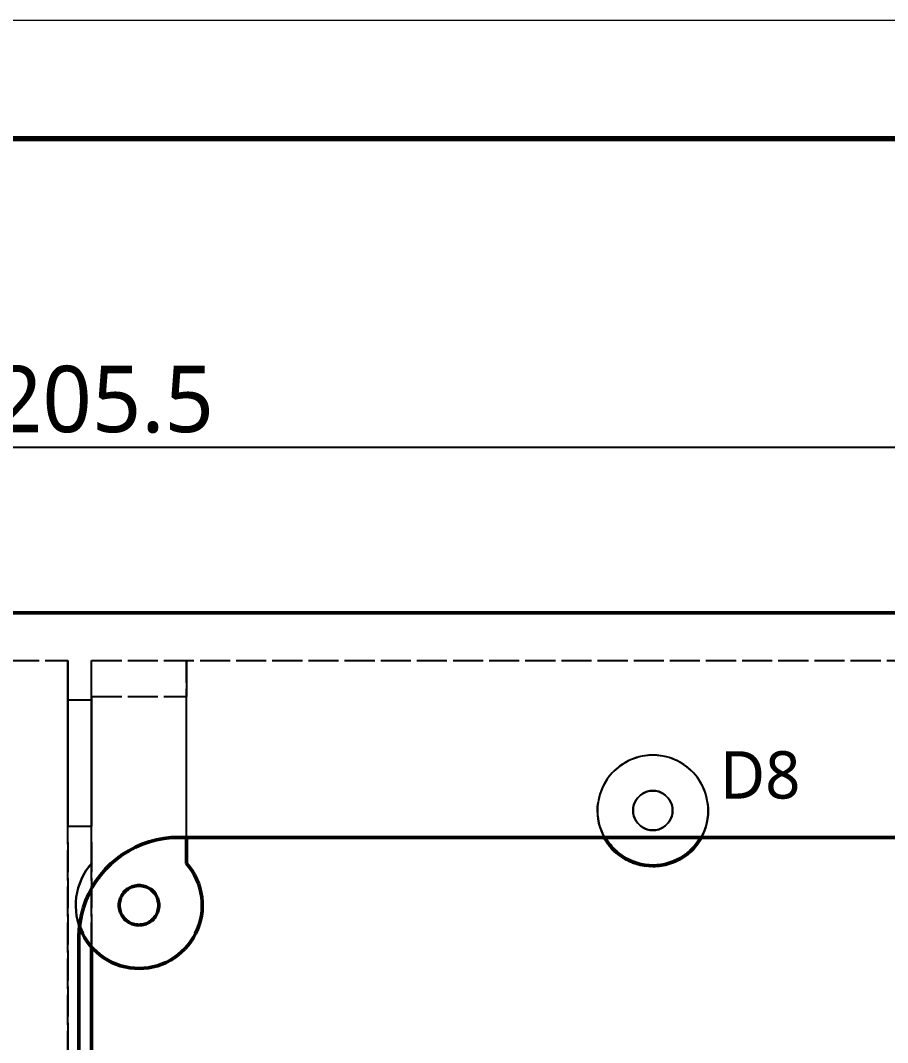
# Model space of a CAD drawing. Header units: millimetres. Extents: x 0 to 420, y 0 to 297.
# Drawn here: x 107 to 143.56, y 253.87 to 297 of the extents above; entities that cross this region are included whole.
import ezdxf

# ---------------------------------------------------------------- set-up
doc = ezdxf.new("R2010")
doc.units = ezdxf.units.MM
doc.linetypes.add('DASHED', pattern=[1.524, 1.27, -0.254])
for name, color, linetype, lineweight in [('DIM', 3, 'CONTINUOUS', 18), ('FRAME', 7, 'CONTINUOUS', 70), ('HIDDEN', 8, 'DASHED', 25), ('VISIBLE', 7, 'CONTINUOUS', 50)]:
    doc.layers.add(name, color=color, linetype=linetype, lineweight=lineweight)
doc.styles.add('CJK', font='NotoSansCJK-Regular.ttc')
doc.dimstyles.new('GB', dxfattribs={"dimtxt": 2.8, "dimasz": 2.2, "dimexe": 1.5, "dimexo": 1, "dimgap": 0.6, "dimtad": 1, "dimlfac": 100, "dimzin": 12, "dimdsep": 46, "dimtxsty": 'CJK', "dimcen": 2.5, "dimazin": 3, "dimtfac": 0.5, "dimtmove": 2, "dimatfit": 3})

msp = doc.modelspace()

# ---------------------------------------------------------------- linework, layer by layer
at = {"layer": 'FRAME', "lineweight": 18}
msp.add_lwpolyline([(0, 0), (420, 0), (420, 297), (0, 297)], close=True, dxfattribs=at)
at = {"layer": 'FRAME'}
msp.add_lwpolyline([(25, 5), (415, 5), (415, 292), (25, 292)], close=True, dxfattribs=at)
at = {"layer": 'HIDDEN'}
for points in [[(105, 270), (109, 270)], [(109, 270), (109, 269.98322)], [(109, 269.98322), (109, 270)], [(109, 269.98322), (109, 269.93298)], [(109, 269.93298), (109, 269.98322)], [(110, 268.24941), (110, 270)], [(110, 269.98322), (110, 270)], [(110, 270), (114, 270)], [(110, 270), (173.33333, 270)], [(110, 269.93298), (110, 269.98322)], [(114, 261.4305), (114, 270)], [(114, 270), (114, 269.98403)], [(114, 269.98403), (114, 269.93621)], [(109, 269.93298), (109, 269.84957)], [(109, 269.84957), (109, 269.93298)], [(109, 269.84957), (109, 269.73344)], [(109, 269.73344), (109, 269.84957)], [(109, 269.73344), (109, 269.58524)], [(109, 269.58524), (109, 269.73344)], [(109, 269.58524), (109, 269.40581)], [(109, 269.40581), (109, 269.58524)], [(110, 269.84957), (110, 269.93298)], [(110, 269.73344), (110, 269.84957)], [(110, 269.58524), (110, 269.73344)], [(110, 269.40581), (110, 269.58524)], [(114, 269.93621), (114, 269.8568)], [(114, 269.8568), (114, 269.74621)], [(114, 269.74621), (114, 269.60503)], [(114, 269.60503), (114, 269.43403)], [(109, 269.40581), (109, 269.19615)], [(109, 269.19615), (109, 269.40581)], [(109, 269.19615), (109, 268.95743)], [(109, 268.95743), (109, 269.19615)], [(110, 269.19615), (110, 269.40581)], [(110, 268.95743), (110, 269.19615)], [(114, 269.43403), (114, 269.23409)], [(114, 269.23409), (114, 269.0063)], [(109, 268.95743), (109, 268.69099)], [(109, 268.69099), (109, 268.95743)], [(109, 268.69099), (109, 268.39831)], [(109, 268.39831), (109, 268.69099)], [(110, 268.69099), (110, 268.95743)], [(110, 268.39831), (110, 268.69099)], [(114, 269.0063), (114, 268.75187)], [(114, 268.75187), (114, 268.47214)], [(109, 268.39831), (109, 268.08104)], [(109, 268.08104), (109, 268.39831)], [(109, 268.33333), (110, 268.33333)], [(109, 268.33333), (109, 268.31737)], [(109, 268.31656), (109, 268.33333)], [(109, 268.31737), (109, 268.26955)], [(109, 268.26632), (109, 268.31656)], [(109, 268.26955), (109, 268.19013)], [(109, 268.1829), (109, 268.26632)], [(110, 264.30536), (110, 268.47214)], [(110, 268.47214), (114, 268.47214)], [(110, 268.47214), (110, 268.18103)], [(110, 268.08104), (110, 268.39831)], [(110, 268.33333), (110, 268.32399)], [(110, 268.31656), (110, 268.33333)], [(110, 268.32399), (110, 268.29599)], [(110, 268.26632), (110, 268.31656)], [(110, 268.29599), (110, 268.24941)], [(110, 268.1829), (110, 268.26632)], [(110, 268.24941), (110, 268.16324)], [(110, 261.4305), (110, 268.24941)], [(114, 262.53333), (114, 268.47214)], [(109, 268.19013), (109, 268.07954)], [(109, 268.06677), (109, 268.1829)], [(109, 268.08104), (109, 267.74094)], [(109, 267.74094), (109, 268.08104)], [(109, 268.07954), (109, 267.93837)], [(109, 267.91858), (109, 268.06677)], [(109, 267.93837), (109, 267.76736)], [(109, 267.73915), (109, 267.91858)], [(110, 268.06677), (110, 268.1829)], [(110, 268.18103), (110, 267.86939)], [(110, 268.16324), (110, 268.0475)], [(110, 267.74094), (110, 268.08104)], [(110, 267.91858), (110, 268.06677)], [(110, 268.0475), (110, 267.90278)], [(110, 267.73915), (110, 267.91858)], [(110, 267.90278), (110, 267.72982)], [(110, 267.86939), (110, 267.53875)], [(109, 267.76736), (109, 267.56743)], [(109, 267.74094), (109, 267.37992)], [(109, 267.37992), (109, 267.74094)], [(109, 267.52949), (109, 267.73915)], [(109, 267.56743), (109, 267.33964)], [(109, 267.29077), (109, 267.52949)], [(109, 267.37992), (109, 267)], [(109, 267), (109, 267.37992)], [(110, 267.37992), (110, 267.74094)], [(110, 267.52949), (110, 267.73915)], [(110, 267.72982), (110, 267.52949)], [(110, 267.53875), (110, 267.19074)], [(110, 267.52949), (110, 267.3028)], [(110, 267.29077), (110, 267.52949)], [(110, 267), (110, 267.37992)], [(109, 267.33964), (109, 267.0852)], [(109, 267.02432), (109, 267.29077)], [(109, 267.0852), (109, 266.80547)], [(109, 266.73164), (109, 267.02432)], [(109, 267), (109, 266.6033)], [(109, 266.6033), (109, 267)], [(110, 267.3028), (110, 267.05091)], [(110, 267.02432), (110, 267.29077)], [(110, 267.19074), (110, 266.82706)], [(110, 267.05091), (110, 266.7751)], [(110, 266.73164), (110, 267.02432)], [(110, 266.6033), (110, 267)], [(109, 266.80547), (109, 266.50194)], [(109, 266.41437), (109, 266.73164)], [(109, 266.6033), (109, 266.19205)], [(109, 266.19205), (109, 266.6033)], [(110, 266.82706), (110, 266.44949)], [(110, 266.7751), (110, 266.47675)], [(110, 266.41437), (110, 266.73164)], [(110, 266.19205), (110, 266.6033)], [(109, 266.50194), (109, 266.17621)], [(109, 266.07427), (109, 266.41437)], [(109, 266.19205), (109, 265.76853)], [(109, 265.76853), (109, 266.19205)], [(109, 266.17621), (109, 265.83004)], [(110, 266.47675), (110, 266.1574)], [(110, 266.44949), (110, 266.0599)], [(110, 266.07427), (110, 266.41437)], [(110, 265.76853), (110, 266.19205)], [(110, 266.1574), (110, 265.81865)], [(109, 265.71325), (109, 266.07427)], [(109, 265.83004), (109, 265.46525)], [(109, 265.76853), (109, 265.33513)], [(109, 265.33513), (109, 265.76853)], [(109, 265.33333), (109, 265.71325)], [(110, 265.71325), (110, 266.07427)], [(110, 266.0599), (110, 265.66019)], [(110, 265.81865), (110, 265.46222)], [(110, 265.33513), (110, 265.76853)], [(110, 265.33333), (110, 265.71325)], [(110, 265.66019), (110, 265.25233)], [(132.5, 265.68739), (132.35225, 265.59456)], [(132.49312, 265.6834), (132.37887, 265.61244)], [(132.60985, 265.74695), (132.49312, 265.6834)], [(132.65427, 265.76893), (132.5, 265.68739)], [(132.72875, 265.8032), (132.60985, 265.74695)], [(132.8142, 265.83871), (132.65427, 265.76893)], [(132.84956, 265.85225), (132.72875, 265.8032)], [(132.9789, 265.89634), (132.8142, 265.83871)], [(132.97198, 265.89419), (132.84956, 265.85225)], [(133.09578, 265.92908), (132.97198, 265.89419)], [(133.14745, 265.9415), (132.9789, 265.89634)], [(133.22068, 265.95698), (133.09578, 265.92908)], [(133.3189, 265.97394), (133.14745, 265.9415)], [(133.34645, 265.97792), (133.22068, 265.95698)], [(133.4923, 265.99348), (133.3189, 265.97394)], [(133.47283, 265.99193), (133.34645, 265.97792)], [(133.59957, 265.99904), (133.47283, 265.99193)], [(133.66667, 266), (133.4923, 265.99348)], [(133.72646, 265.99923), (133.59957, 265.99904)], [(133.84104, 265.99348), (133.66667, 266)], [(133.85321, 265.99253), (133.72646, 265.99923)], [(134.01443, 265.97394), (133.84104, 265.99348)], [(133.97959, 265.97892), (133.85321, 265.99253)], [(134.10538, 265.95839), (133.97959, 265.97892)], [(134.18588, 265.9415), (134.01443, 265.97394)], [(134.23033, 265.93089), (134.10538, 265.95839)], [(134.35443, 265.89634), (134.18588, 265.9415)], [(134.35419, 265.89641), (134.23033, 265.93089)], [(134.4767, 265.85488), (134.35419, 265.89641)], [(134.51913, 265.83871), (134.35443, 265.89634)], [(134.5976, 265.80625), (134.4767, 265.85488)], [(134.67906, 265.76893), (134.51913, 265.83871)], [(134.7166, 265.75044), (134.5976, 265.80625)], [(134.83333, 265.68739), (134.67906, 265.76893)], [(134.82057, 265.69471), (134.7166, 265.75044)], [(134.90864, 265.642), (134.82057, 265.69471)], [(134.98108, 265.59456), (134.83333, 265.68739)], [(109, 265.46525), (109, 265.08379)], [(109, 265.33513), (109, 264.89425)], [(109, 264.89425), (109, 265.33513)], [(109, 264.93664), (109, 265.33333)], [(110, 265.46222), (110, 265.08993)], [(110, 264.89425), (110, 265.33513)], [(110, 264.93664), (110, 265.33333)], [(110, 265.25233), (110, 264.83832)], [(131.95621, 265.25374), (131.84239, 265.12148)], [(131.95303, 265.2503), (131.88066, 265.16821)], [(132.028, 265.32776), (131.95303, 265.2503)], [(132.0796, 265.37712), (131.95621, 265.25374)], [(132.10534, 265.40065), (132.028, 265.32776)], [(132.21186, 265.49094), (132.0796, 265.37712)], [(132.18484, 265.46906), (132.10534, 265.40065)], [(132.26745, 265.53392), (132.18484, 265.46906)], [(132.35225, 265.59456), (132.21186, 265.49094)], [(132.37887, 265.61244), (132.26745, 265.53392)], [(135.0079, 265.57599), (134.90864, 265.642)], [(135.12148, 265.49094), (134.98108, 265.59456)], [(135.10485, 265.50408), (135.0079, 265.57599)], [(135.19921, 265.42614), (135.10485, 265.50408)], [(135.25374, 265.37712), (135.12148, 265.49094)], [(135.2907, 265.34207), (135.19921, 265.42614)], [(135.37712, 265.25374), (135.25374, 265.37712)], [(135.37897, 265.25174), (135.2907, 265.34207)], [(135.49094, 265.12148), (135.37712, 265.25374)], [(135.46368, 265.15502), (135.37897, 265.25174)], [(109, 265.08379), (109, 264.68769)], [(109, 264.52538), (109, 264.93664)], [(109, 264.89425), (109, 264.44838)], [(109, 264.44838), (109, 264.89425)], [(110, 265.08993), (110, 264.70366)], [(110, 264.52538), (110, 264.93664)], [(110, 264.44838), (110, 264.89425)], [(110, 264.83832), (110, 264.42019)], [(131.64594, 264.83333), (131.56441, 264.67906)], [(131.62286, 264.79242), (131.56791, 264.68631)], [(131.68193, 264.89356), (131.62286, 264.79242)], [(131.73878, 264.98108), (131.64594, 264.83333)], [(131.7448, 264.98987), (131.68193, 264.89356)], [(131.84239, 265.12148), (131.73878, 264.98108)], [(131.81115, 265.08141), (131.7448, 264.98987)], [(131.88066, 265.16821), (131.81115, 265.08141)], [(135.54438, 265.05181), (135.46368, 265.15502)], [(135.59456, 264.98108), (135.49094, 265.12148)], [(135.62059, 264.94206), (135.54438, 265.05181)], [(135.68739, 264.83333), (135.59456, 264.98108)], [(135.69177, 264.82571), (135.62059, 264.94206)], [(135.76893, 264.67906), (135.68739, 264.83333)], [(135.75745, 264.70255), (135.69177, 264.82571)], [(109, 264.68769), (109, 264.27906)], [(109, 264.10186), (109, 264.52538)], [(109, 264.44838), (109, 264)], [(109, 264), (109, 264.44838)], [(110, 264.70366), (110, 264.30536)], [(110, 264.10186), (110, 264.52538)], [(110, 264), (110, 264.44838)], [(110, 264.42019), (110, 264)], [(131.47245, 264.46029), (131.43292, 264.34107)], [(131.49463, 264.51913), (131.437, 264.35443)], [(131.5176, 264.57549), (131.47245, 264.46029)], [(131.56441, 264.67906), (131.49463, 264.51913)], [(131.56791, 264.68631), (131.5176, 264.57549)], [(133.19723, 264.3552), (133.25, 264.38835)], [(133.25, 264.38835), (133.19723, 264.3552)], [(133.25, 264.38835), (133.3051, 264.41747)], [(133.3051, 264.41747), (133.25, 264.38835)], [(133.3051, 264.41747), (133.36222, 264.44239)], [(133.36222, 264.44239), (133.3051, 264.41747)], [(133.36222, 264.44239), (133.42104, 264.46298)], [(133.42104, 264.46298), (133.36222, 264.44239)], [(133.42104, 264.46298), (133.48123, 264.47911)], [(133.48123, 264.47911), (133.42104, 264.46298)], [(133.48123, 264.47911), (133.54246, 264.49069)], [(133.54246, 264.49069), (133.48123, 264.47911)], [(133.54246, 264.49069), (133.60439, 264.49767)], [(133.60439, 264.49767), (133.54246, 264.49069)], [(133.60439, 264.49767), (133.66667, 264.5)], [(133.66667, 264.5), (133.60439, 264.49767)], [(133.66667, 264.5), (133.72894, 264.49767)], [(133.72894, 264.49767), (133.66667, 264.5)], [(133.72894, 264.49767), (133.79087, 264.49069)], [(133.79087, 264.49069), (133.72894, 264.49767)], [(133.79087, 264.49069), (133.8521, 264.47911)], [(133.8521, 264.47911), (133.79087, 264.49069)], [(133.8521, 264.47911), (133.9123, 264.46298)], [(133.9123, 264.46298), (133.8521, 264.47911)], [(133.9123, 264.46298), (133.97112, 264.44239)], [(133.97112, 264.44239), (133.9123, 264.46298)], [(133.97112, 264.44239), (134.02824, 264.41747)], [(134.02824, 264.41747), (133.97112, 264.44239)], [(134.02824, 264.41747), (134.08333, 264.38835)], [(134.08333, 264.38835), (134.02824, 264.41747)], [(134.08333, 264.38835), (134.1361, 264.3552)], [(134.1361, 264.3552), (134.08333, 264.38835)], [(135.81685, 264.57285), (135.75745, 264.70255)], [(135.83871, 264.51913), (135.76893, 264.67906)], [(135.86912, 264.43714), (135.81685, 264.57285)], [(135.89634, 264.35443), (135.83871, 264.51913)], [(135.91353, 264.296), (135.86912, 264.43714)], [(109, 264.27906), (109, 263.86008)], [(109, 263.66846), (109, 264.10186)], [(109, 264), (109, 263)], [(109, 225.66667), (109, 264)], [(110, 261.4305), (110, 264.30536)], [(110, 264.30536), (110, 263.87801)], [(110, 263.66846), (110, 264.10186)], [(110, 264), (110, 263)], [(110, 225.66667), (110, 264)], [(131.33884, 263.82682), (131.35727, 264)], [(131.35939, 264.01443), (131.33986, 263.84104)], [(131.37587, 264.11016), (131.35727, 264)], [(131.39183, 264.18588), (131.35939, 264.01443)], [(131.39946, 264.21823), (131.37587, 264.11016)], [(131.437, 264.35443), (131.39183, 264.18588)], [(131.43292, 264.34107), (131.39946, 264.21823)], [(132.87036, 263.9123), (132.89094, 263.97112)], [(132.89094, 263.97112), (132.87036, 263.9123)], [(132.89094, 263.97112), (132.91586, 264.02824)], [(132.91586, 264.02824), (132.89094, 263.97112)], [(132.91586, 264.02824), (132.94498, 264.08333)], [(132.94498, 264.08333), (132.91586, 264.02824)], [(132.94498, 264.08333), (132.97813, 264.1361)], [(132.97813, 264.1361), (132.94498, 264.08333)], [(132.97813, 264.1361), (133.01514, 264.18624)], [(133.01514, 264.18624), (132.97813, 264.1361)], [(133.01514, 264.18624), (133.05579, 264.23348)], [(133.05579, 264.23348), (133.01514, 264.18624)], [(133.05579, 264.23348), (133.09986, 264.27754)], [(133.09986, 264.27754), (133.05579, 264.23348)], [(133.09986, 264.27754), (133.14709, 264.31819)], [(133.14709, 264.31819), (133.09986, 264.27754)], [(133.14709, 264.31819), (133.19723, 264.3552)], [(133.19723, 264.3552), (133.14709, 264.31819)], [(134.1361, 264.3552), (134.18624, 264.31819)], [(134.18624, 264.31819), (134.1361, 264.3552)], [(134.18624, 264.31819), (134.23348, 264.27754)], [(134.23348, 264.27754), (134.18624, 264.31819)], [(134.23348, 264.27754), (134.27754, 264.23348)], [(134.27754, 264.23348), (134.23348, 264.27754)], [(134.27754, 264.23348), (134.31819, 264.18624)], [(134.31819, 264.18624), (134.27754, 264.23348)], [(134.31819, 264.18624), (134.3552, 264.1361)], [(134.3552, 264.1361), (134.31819, 264.18624)], [(134.3552, 264.1361), (134.38835, 264.08333)], [(134.38835, 264.08333), (134.3552, 264.1361)], [(134.38835, 264.08333), (134.41747, 264.02824)], [(134.41747, 264.02824), (134.38835, 264.08333)], [(134.41747, 264.02824), (134.44239, 263.97112)], [(134.44239, 263.97112), (134.41747, 264.02824)], [(134.44239, 263.97112), (134.46298, 263.9123)], [(134.46298, 263.9123), (134.44239, 263.97112)], [(135.9415, 264.18588), (135.89634, 264.35443)], [(135.94938, 264.15006), (135.91353, 264.296)], [(135.97394, 264.01443), (135.9415, 264.18588)], [(135.97607, 264), (135.94938, 264.15006)], [(135.99348, 263.84104), (135.97394, 264.01443)], [(135.97607, 264), (135.98935, 263.88931)], [(109, 263.86008), (109, 263.43297)], [(109, 263.22759), (109, 263.66846)], [(110, 263.87801), (110, 263.44208)], [(110, 263.22759), (110, 263.66846)], [(131.33986, 263.84104), (131.33333, 263.66667)], [(131.33333, 263.66667), (131.33986, 263.4923)], [(131.33337, 263.65274), (131.33884, 263.82682)], [(131.34091, 263.47874), (131.33337, 263.65274)], [(132.83333, 263.66667), (132.83566, 263.72894)], [(132.83566, 263.72894), (132.83333, 263.66667)], [(132.83566, 263.60439), (132.83333, 263.66667)], [(132.83333, 263.66667), (132.83566, 263.60439)], [(132.83566, 263.72894), (132.84264, 263.79087)], [(132.84264, 263.79087), (132.83566, 263.72894)], [(132.84264, 263.54246), (132.83566, 263.60439)], [(132.83566, 263.60439), (132.84264, 263.54246)], [(132.84264, 263.79087), (132.85423, 263.8521)], [(132.85423, 263.8521), (132.84264, 263.79087)], [(132.85423, 263.48123), (132.84264, 263.54246)], [(132.84264, 263.54246), (132.85423, 263.48123)], [(132.85423, 263.8521), (132.87036, 263.9123)], [(132.87036, 263.9123), (132.85423, 263.8521)], [(134.46298, 263.9123), (134.47911, 263.8521)], [(134.47911, 263.8521), (134.46298, 263.9123)], [(134.47911, 263.8521), (134.49069, 263.79087)], [(134.49069, 263.79087), (134.47911, 263.8521)], [(134.49069, 263.54246), (134.47911, 263.48123)], [(134.47911, 263.48123), (134.49069, 263.54246)], [(134.49069, 263.79087), (134.49767, 263.72894)], [(134.49767, 263.72894), (134.49069, 263.79087)], [(134.49767, 263.60439), (134.49069, 263.54246)], [(134.49069, 263.54246), (134.49767, 263.60439)], [(134.49767, 263.72894), (134.5, 263.66667)], [(134.5, 263.66667), (134.49767, 263.72894)], [(134.5, 263.66667), (134.49767, 263.60439)], [(134.49767, 263.60439), (134.5, 263.66667)], [(135.98935, 263.88931), (135.99734, 263.77812)], [(136, 263.66667), (135.99348, 263.84104)], [(135.99348, 263.4923), (136, 263.66667)], [(136, 263.66667), (135.9935, 263.49263)], [(135.99734, 263.77812), (136, 263.66667)], [(109, 263.43297), (109, 263)], [(109, 262.78171), (109, 263.22759)], [(110, 263.44208), (110, 263)], [(110, 262.78171), (110, 263.22759)], [(131.33986, 263.4923), (131.35939, 263.3189)], [(131.36141, 263.30579), (131.34091, 263.47874)], [(131.35939, 263.3189), (131.39183, 263.14745)], [(131.39475, 263.13485), (131.36141, 263.30579)], [(131.39183, 263.14745), (131.437, 262.9789)], [(131.44074, 262.96688), (131.39475, 263.13485)], [(132.87036, 263.42104), (132.85423, 263.48123)], [(132.85423, 263.48123), (132.87036, 263.42104)], [(132.89094, 263.36222), (132.87036, 263.42104)], [(132.87036, 263.42104), (132.89094, 263.36222)], [(132.91586, 263.3051), (132.89094, 263.36222)], [(132.89094, 263.36222), (132.91586, 263.3051)], [(132.94498, 263.25), (132.91586, 263.3051)], [(132.91586, 263.3051), (132.94498, 263.25)], [(132.97813, 263.19723), (132.94498, 263.25)], [(132.94498, 263.25), (132.97813, 263.19723)], [(133.01514, 263.14709), (132.97813, 263.19723)], [(132.97813, 263.19723), (133.01514, 263.14709)], [(133.05579, 263.09986), (133.01514, 263.14709)], [(133.01514, 263.14709), (133.05579, 263.09986)], [(133.09986, 263.05579), (133.05579, 263.09986)], [(133.05579, 263.09986), (133.09986, 263.05579)], [(134.27754, 263.09986), (134.23348, 263.05579)], [(134.23348, 263.05579), (134.27754, 263.09986)], [(134.31819, 263.14709), (134.27754, 263.09986)], [(134.27754, 263.09986), (134.31819, 263.14709)], [(134.3552, 263.19723), (134.31819, 263.14709)], [(134.31819, 263.14709), (134.3552, 263.19723)], [(134.38835, 263.25), (134.3552, 263.19723)], [(134.3552, 263.19723), (134.38835, 263.25)], [(134.41747, 263.3051), (134.38835, 263.25)], [(134.38835, 263.25), (134.41747, 263.3051)], [(134.44239, 263.36222), (134.41747, 263.3051)], [(134.41747, 263.3051), (134.44239, 263.36222)], [(134.46298, 263.42104), (134.44239, 263.36222)], [(134.44239, 263.36222), (134.46298, 263.42104)], [(134.47911, 263.48123), (134.46298, 263.42104)], [(134.46298, 263.42104), (134.47911, 263.48123)], [(135.89634, 262.9789), (135.9415, 263.14745)], [(135.94172, 263.14842), (135.89673, 262.98017)], [(135.9415, 263.14745), (135.97394, 263.3189)], [(135.97404, 263.31956), (135.94172, 263.14842)], [(135.97394, 263.3189), (135.99348, 263.4923)], [(135.9935, 263.49263), (135.97404, 263.31956)], [(109, 263), (110, 263)], [(109, 263), (110, 263)], [(109, 262.33333), (109, 262.78171)], [(110, 262.33333), (110, 262.78171)], [(131.437, 262.9789), (131.49463, 262.8142)], [(131.49914, 262.8028), (131.44074, 262.96688)], [(131.49463, 262.8142), (131.56441, 262.65427)], [(131.56961, 262.64353), (131.49914, 262.8028)], [(131.56441, 262.65427), (131.62832, 262.53333)], [(131.64903, 262.49509), (131.56961, 262.64353)], [(133.14709, 263.01514), (133.09986, 263.05579)], [(133.09986, 263.05579), (133.14709, 263.01514)], [(133.19723, 262.97813), (133.14709, 263.01514)], [(133.14709, 263.01514), (133.19723, 262.97813)], [(133.25, 262.94498), (133.19723, 262.97813)], [(133.19723, 262.97813), (133.25, 262.94498)], [(133.3051, 262.91586), (133.25, 262.94498)], [(133.25, 262.94498), (133.3051, 262.91586)], [(133.36222, 262.89094), (133.3051, 262.91586)], [(133.3051, 262.91586), (133.36222, 262.89094)], [(133.42104, 262.87036), (133.36222, 262.89094)], [(133.36222, 262.89094), (133.42104, 262.87036)], [(133.48123, 262.85423), (133.42104, 262.87036)], [(133.42104, 262.87036), (133.48123, 262.85423)], [(133.54246, 262.84264), (133.48123, 262.85423)], [(133.48123, 262.85423), (133.54246, 262.84264)], [(133.60439, 262.83566), (133.54246, 262.84264)], [(133.54246, 262.84264), (133.60439, 262.83566)], [(133.66667, 262.83333), (133.60439, 262.83566)], [(133.60439, 262.83566), (133.66667, 262.83333)], [(133.72894, 262.83566), (133.66667, 262.83333)], [(133.66667, 262.83333), (133.72894, 262.83566)], [(133.79087, 262.84264), (133.72894, 262.83566)], [(133.72894, 262.83566), (133.79087, 262.84264)], [(133.8521, 262.85423), (133.79087, 262.84264)], [(133.79087, 262.84264), (133.8521, 262.85423)], [(133.9123, 262.87036), (133.8521, 262.85423)], [(133.8521, 262.85423), (133.9123, 262.87036)], [(133.97112, 262.89094), (133.9123, 262.87036)], [(133.9123, 262.87036), (133.97112, 262.89094)], [(134.02824, 262.91586), (133.97112, 262.89094)], [(133.97112, 262.89094), (134.02824, 262.91586)], [(134.08333, 262.94498), (134.02824, 262.91586)], [(134.02824, 262.91586), (134.08333, 262.94498)], [(134.1361, 262.97813), (134.08333, 262.94498)], [(134.08333, 262.94498), (134.1361, 262.97813)], [(134.18624, 263.01514), (134.1361, 262.97813)], [(134.1361, 262.97813), (134.18624, 263.01514)], [(134.23348, 263.05579), (134.18624, 263.01514)], [(134.18624, 263.01514), (134.23348, 263.05579)], [(135.70501, 262.53333), (135.76893, 262.65427)], [(135.76979, 262.65606), (135.70507, 262.53333)], [(135.76893, 262.65427), (135.83871, 262.8142)], [(135.83931, 262.81575), (135.76979, 262.65606)], [(135.83871, 262.8142), (135.89634, 262.9789)], [(135.89673, 262.98017), (135.83931, 262.81575)], [(109, 262.33333), (109, 225.66667)], [(110, 262.33333), (110, 257.90558)], [(112.13223, 262.243), (111.84435, 262.1174)], [(112.42869, 262.34674), (112.13223, 262.243)], [(112.73208, 262.42803), (112.42869, 262.34674)], [(113.04069, 262.48642), (112.73208, 262.42803)], [(113.3528, 262.52159), (113.04069, 262.48642)], [(113.66667, 262.53333), (113.3528, 262.52159)], [(113.66667, 262.53333), (169, 262.53333)], [(131.74212, 262.34772), (131.69607, 262.42022)], [(131.84596, 262.20771), (131.79465, 262.27654)], [(135.49183, 262.21306), (135.43805, 262.1504)], [(135.59526, 262.35338), (135.54663, 262.28731)], [(135.68793, 262.50103), (135.64473, 262.4321)], [(111.30072, 261.80354), (111.04801, 261.61703)], [(111.56667, 261.97064), (111.30072, 261.80354)], [(111.84435, 262.1174), (111.56667, 261.97064)], [(131.95996, 262.07585), (131.90369, 262.14063)], [(132.08349, 261.95286), (132.02257, 262.01324)], [(132.21586, 261.83944), (132.15064, 261.89507)], [(132.35632, 261.73622), (132.28718, 261.78681)], [(135.12298, 261.84369), (135.05575, 261.79388)], [(135.25503, 261.9575), (135.19192, 261.90302)], [(135.3782, 262.08085), (135.31959, 262.02207)], [(109.87509, 261.27784), (110, 261.4305)], [(110, 261.4305), (109.87509, 261.27784)], [(110.80994, 261.41215), (110.58785, 261.19006)], [(111.04801, 261.61703), (110.80994, 261.41215)], [(114.12491, 261.27784), (114, 261.4305)], [(132.5041, 261.64377), (132.43142, 261.68903)], [(132.65837, 261.56262), (132.58256, 261.6023)], [(132.81827, 261.4932), (132.73977, 261.5271)], [(132.98291, 261.43592), (132.90215, 261.46385)], [(133.15136, 261.3911), (133.06882, 261.4129)], [(133.32269, 261.35897), (133.23882, 261.37455)], [(133.49594, 261.33972), (133.41123, 261.34899)], [(133.84433, 261.34023), (133.75937, 261.3368)], [(134.01753, 261.35998), (133.93317, 261.35024)], [(134.18876, 261.39261), (134.10548, 261.37662)], [(134.35709, 261.43793), (134.27536, 261.41581)], [(134.52156, 261.49569), (134.44185, 261.46759)], [(134.68126, 261.56557), (134.60403, 261.53167)], [(134.8353, 261.64718), (134.76098, 261.6077)], [(134.98281, 261.74006), (134.91183, 261.69527)], [(109.57254, 260.77055), (109.66078, 260.94696)], [(109.66078, 260.94696), (109.57254, 260.77055)], [(109.66078, 260.94696), (109.76181, 261.11637)], [(109.76181, 261.11637), (109.66078, 260.94696)], [(109.76181, 261.11637), (109.87509, 261.27784)], [(109.87509, 261.27784), (109.76181, 261.11637)], [(110.38297, 260.95199), (110.19646, 260.69928)], [(110.58785, 261.19006), (110.38297, 260.95199)], [(114.23819, 261.11637), (114.12491, 261.27784)], [(114.33922, 260.94696), (114.23819, 261.11637)], [(114.42746, 260.77055), (114.33922, 260.94696)], [(133.67014, 261.33346), (133.58507, 261.33639)], [(109.43632, 260.4006), (109.49759, 260.5881)], [(109.49759, 260.5881), (109.43632, 260.4006)], [(109.49759, 260.5881), (109.57254, 260.77055)], [(109.57254, 260.77055), (109.49759, 260.5881)], [(110.19646, 260.69928), (110.02936, 260.43333)], [(111.75437, 260.46298), (111.81457, 260.47911)], [(111.81457, 260.47911), (111.8758, 260.49069)], [(111.8758, 260.49069), (111.93772, 260.49767)], [(111.93772, 260.49767), (112, 260.5)], [(112, 260.5), (112.06228, 260.49767)], [(112.06228, 260.49767), (112.1242, 260.49069)], [(112.1242, 260.49069), (112.18543, 260.47911)], [(112.18543, 260.47911), (112.24563, 260.46298)], [(114.50241, 260.5881), (114.42746, 260.77055)], [(114.56368, 260.4006), (114.50241, 260.5881)], [(109.35613, 260.01462), (109.38908, 260.2091)], [(109.38908, 260.2091), (109.35613, 260.01462)], [(109.38908, 260.2091), (109.43632, 260.4006)], [(109.43632, 260.4006), (109.38908, 260.2091)], [(109.8826, 260.15565), (109.757, 259.86777)], [(110.02936, 260.43333), (109.8826, 260.15565)], [(111.24919, 260.02824), (111.27831, 260.08333)], [(111.27831, 260.08333), (111.31147, 260.1361)], [(111.31147, 260.1361), (111.34847, 260.18624)], [(111.34847, 260.18624), (111.38912, 260.23348)], [(111.38912, 260.23348), (111.43319, 260.27754)], [(111.43319, 260.27754), (111.48043, 260.31819)], [(111.48043, 260.31819), (111.53057, 260.3552)], [(111.53057, 260.3552), (111.58333, 260.38835)], [(111.58333, 260.38835), (111.63843, 260.41747)], [(111.63843, 260.41747), (111.69555, 260.44239)], [(111.69555, 260.44239), (111.75437, 260.46298)], [(112.24563, 260.46298), (112.30445, 260.44239)], [(112.30445, 260.44239), (112.36157, 260.41747)], [(112.36157, 260.41747), (112.41667, 260.38835)], [(112.41667, 260.38835), (112.46943, 260.3552)], [(112.46943, 260.3552), (112.51957, 260.31819)], [(112.51957, 260.31819), (112.56681, 260.27754)], [(112.56681, 260.27754), (112.61088, 260.23348)], [(112.61088, 260.23348), (112.65153, 260.18624)], [(112.65153, 260.18624), (112.68853, 260.1361)], [(112.68853, 260.1361), (112.72169, 260.08333)], [(112.72169, 260.08333), (112.75081, 260.02824)], [(114.61092, 260.2091), (114.56368, 260.4006)], [(114.64387, 260.01462), (114.61092, 260.2091)], [(109.33372, 259.62103), (109.33764, 259.81824)], [(109.33764, 259.81824), (109.33372, 259.62103)], [(109.34439, 259.42407), (109.33372, 259.62103)], [(109.33372, 259.62103), (109.34439, 259.42407)], [(109.33764, 259.81824), (109.35613, 260.01462)], [(109.35613, 260.01462), (109.33764, 259.81824)], [(109.757, 259.86777), (109.65326, 259.57131)], [(111.16667, 259.66667), (111.169, 259.72894)], [(111.169, 259.60439), (111.16667, 259.66667)], [(111.169, 259.72894), (111.17597, 259.79087)], [(111.17597, 259.79087), (111.18756, 259.8521)], [(111.18756, 259.8521), (111.20369, 259.9123)], [(111.20369, 259.9123), (111.22427, 259.97112)], [(111.22427, 259.97112), (111.24919, 260.02824)], [(112.75081, 260.02824), (112.77573, 259.97112)], [(112.77573, 259.97112), (112.79631, 259.9123)], [(112.79631, 259.9123), (112.81244, 259.8521)], [(112.81244, 259.8521), (112.82403, 259.79087)], [(112.82403, 259.79087), (112.831, 259.72894)], [(112.831, 259.72894), (112.83333, 259.66667)], [(112.83333, 259.66667), (112.831, 259.60439)], [(114.66236, 259.81824), (114.64387, 260.01462)], [(114.65561, 259.42407), (114.66628, 259.62103)], [(114.66628, 259.62103), (114.66236, 259.81824)], [(109.36959, 259.22844), (109.34439, 259.42407)], [(109.34439, 259.42407), (109.36959, 259.22844)], [(109.40918, 259.03521), (109.36959, 259.22844)], [(109.36959, 259.22844), (109.40918, 259.03521)], [(109.57197, 259.26792), (109.51358, 258.95931)], [(109.65326, 259.57131), (109.57197, 259.26792)], [(111.17597, 259.54246), (111.169, 259.60439)], [(111.18756, 259.48123), (111.17597, 259.54246)], [(111.20369, 259.42104), (111.18756, 259.48123)], [(111.22427, 259.36222), (111.20369, 259.42104)], [(111.24919, 259.3051), (111.22427, 259.36222)], [(111.27831, 259.25), (111.24919, 259.3051)], [(111.31147, 259.19723), (111.27831, 259.25)], [(111.34847, 259.14709), (111.31147, 259.19723)], [(112.68853, 259.19723), (112.65153, 259.14709)], [(112.72169, 259.25), (112.68853, 259.19723)], [(112.75081, 259.3051), (112.72169, 259.25)], [(112.77573, 259.36222), (112.75081, 259.3051)], [(112.79631, 259.42104), (112.77573, 259.36222)], [(112.81244, 259.48123), (112.79631, 259.42104)], [(112.82403, 259.54246), (112.81244, 259.48123)], [(112.831, 259.60439), (112.82403, 259.54246)], [(114.59082, 259.03521), (114.63041, 259.22844)], [(114.63041, 259.22844), (114.65561, 259.42407)], [(109.46294, 258.84543), (109.40918, 259.03521)], [(109.40918, 259.03521), (109.46294, 258.84543)], [(109.49183, 258.76629), (109.46294, 258.84543)], [(109.46294, 258.84543), (109.53058, 258.66014)], [(109.51358, 258.95931), (109.47841, 258.6472)], [(111.38912, 259.09986), (111.34847, 259.14709)], [(111.43319, 259.05579), (111.38912, 259.09986)], [(111.48043, 259.01514), (111.43319, 259.05579)], [(111.53057, 258.97813), (111.48043, 259.01514)], [(111.58333, 258.94498), (111.53057, 258.97813)], [(111.63843, 258.91586), (111.58333, 258.94498)], [(111.69555, 258.89094), (111.63843, 258.91586)], [(111.75437, 258.87036), (111.69555, 258.89094)], [(111.81457, 258.85423), (111.75437, 258.87036)], [(111.8758, 258.84264), (111.81457, 258.85423)], [(111.93772, 258.83566), (111.8758, 258.84264)], [(112, 258.83333), (111.93772, 258.83566)], [(112.06228, 258.83566), (112, 258.83333)], [(112.1242, 258.84264), (112.06228, 258.83566)], [(112.18543, 258.85423), (112.1242, 258.84264)], [(112.24563, 258.87036), (112.18543, 258.85423)], [(112.30445, 258.89094), (112.24563, 258.87036)], [(112.36157, 258.91586), (112.30445, 258.89094)], [(112.41667, 258.94498), (112.36157, 258.91586)], [(112.46943, 258.97813), (112.41667, 258.94498)], [(112.51957, 259.01514), (112.46943, 258.97813)], [(112.56681, 259.05579), (112.51957, 259.01514)], [(112.61088, 259.09986), (112.56681, 259.05579)], [(112.65153, 259.14709), (112.61088, 259.09986)], [(114.46942, 258.66014), (114.53706, 258.84543)], [(114.53706, 258.84543), (114.59082, 259.03521)], [(109.47841, 258.6472), (109.46667, 258.33333)], [(109.46667, 258.33333), (109.46667, 225.66667)], [(109.53058, 258.66014), (109.61174, 258.48036)], [(109.61174, 258.48036), (109.70596, 258.30707)], [(114.29404, 258.30707), (114.38826, 258.48036)], [(114.38826, 258.48036), (114.46942, 258.66014)], [(109.70596, 258.30707), (109.81273, 258.14122)], [(109.81273, 258.14122), (109.93148, 257.98372)], [(109.93148, 257.98372), (110.06153, 257.83542)], [(113.93847, 257.83542), (114.06852, 257.98372)], [(114.06852, 257.98372), (114.18727, 258.14122)], [(114.18727, 258.14122), (114.29404, 258.30707)], [(110.06153, 257.83542), (110.2022, 257.69714)], [(110.2022, 257.69714), (110.3527, 257.56964)], [(110.3527, 257.56964), (110.51221, 257.45362)], [(113.48779, 257.45362), (113.6473, 257.56964)], [(113.6473, 257.56964), (113.7978, 257.69714)], [(113.7978, 257.69714), (113.93847, 257.83542)], [(110.51221, 257.45362), (110.67986, 257.3497)], [(110.67986, 257.3497), (110.85474, 257.25845)], [(110.85474, 257.25845), (111.03588, 257.18039)], [(111.03588, 257.18039), (111.2223, 257.11592)], [(111.2223, 257.11592), (111.41297, 257.06542)], [(111.41297, 257.06542), (111.60685, 257.02914)], [(111.60685, 257.02914), (111.80289, 257.0073)], [(112.19711, 257.0073), (112.39315, 257.02914)], [(112.39315, 257.02914), (112.58703, 257.06542)], [(112.58703, 257.06542), (112.7777, 257.11592)], [(112.7777, 257.11592), (112.96412, 257.18039)], [(112.96412, 257.18039), (113.14526, 257.25845)], [(113.14526, 257.25845), (113.32014, 257.3497)], [(113.32014, 257.3497), (113.48779, 257.45362)], [(111.80289, 257.0073), (112, 257)], [(112, 257), (112.19711, 257.0073)]]:
    msp.add_lwpolyline(points, dxfattribs=at)
at = {"layer": 'VISIBLE'}
for points in [[(42, 272), (179, 272)], [(112.13223, 262.243), (111.84435, 262.1174)], [(112.42869, 262.34674), (112.13223, 262.243)], [(112.73208, 262.42803), (112.42869, 262.34674)], [(113.04069, 262.48642), (112.73208, 262.42803)], [(113.3528, 262.52159), (113.04069, 262.48642)], [(113.66667, 262.53333), (113.3528, 262.52159)], [(113.66667, 262.53333), (169, 262.53333)], [(114, 261.4305), (114, 262.53333)], [(131.62832, 262.53333), (131.64594, 262.5)], [(131.64594, 262.5), (131.73878, 262.35225)], [(131.65177, 262.48996), (131.64903, 262.49509)], [(131.69607, 262.42022), (131.65177, 262.48996)], [(131.73878, 262.35225), (131.84239, 262.21186)], [(131.74515, 262.34295), (131.74212, 262.34772)], [(131.79465, 262.27654), (131.74515, 262.34295)], [(131.84239, 262.21186), (131.95621, 262.0796)], [(131.84923, 262.20332), (131.84596, 262.20771)], [(131.90369, 262.14063), (131.84923, 262.20332)], [(135.37712, 262.0796), (135.49094, 262.21186)], [(135.49094, 262.21186), (135.59456, 262.35225)], [(135.4928, 262.21419), (135.49183, 262.21306)], [(135.54663, 262.28731), (135.4928, 262.21419)], [(135.59456, 262.35225), (135.68739, 262.5)], [(135.59605, 262.35445), (135.59526, 262.35338)], [(135.64473, 262.4321), (135.59605, 262.35445)], [(135.68739, 262.5), (135.70501, 262.53333)], [(135.68855, 262.50201), (135.68793, 262.50103)], [(135.70507, 262.53333), (135.68855, 262.50201)], [(111.30072, 261.80354), (111.04801, 261.61703)], [(111.56667, 261.97064), (111.30072, 261.80354)], [(111.84435, 262.1174), (111.56667, 261.97064)], [(131.95621, 262.0796), (132.0796, 261.95621)], [(131.96345, 262.07184), (131.95996, 262.07585)], [(132.02257, 262.01324), (131.96345, 262.07184)], [(132.0796, 261.95621), (132.21186, 261.84239)], [(132.08715, 261.94924), (132.08349, 261.95286)], [(132.15064, 261.89507), (132.08715, 261.94924)], [(132.21186, 261.84239), (132.35225, 261.73878)], [(132.21965, 261.83621), (132.21586, 261.83944)], [(132.28718, 261.78681), (132.21965, 261.83621)], [(134.98108, 261.73878), (135.12148, 261.84239)], [(135.05575, 261.79388), (134.98464, 261.74121)], [(135.12148, 261.84239), (135.25374, 261.95621)], [(135.12458, 261.84488), (135.12298, 261.84369)], [(135.19192, 261.90302), (135.12458, 261.84488)], [(135.25374, 261.95621), (135.37712, 262.0796)], [(135.25641, 261.9587), (135.25503, 261.9575)], [(135.31959, 262.02207), (135.25641, 261.9587)], [(135.37937, 262.08203), (135.3782, 262.08085)], [(135.43805, 262.1504), (135.37937, 262.08203)], [(110.80994, 261.41215), (110.58785, 261.19006)], [(111.04801, 261.61703), (110.80994, 261.41215)], [(114, 261.4305), (114.12491, 261.27784)], [(132.35225, 261.73878), (132.5, 261.64594)], [(132.36021, 261.73338), (132.35632, 261.73622)], [(132.43142, 261.68903), (132.36021, 261.73338)], [(132.5, 261.64594), (132.65427, 261.56441)], [(132.50805, 261.64132), (132.5041, 261.64377)], [(132.58256, 261.6023), (132.50805, 261.64132)], [(132.65427, 261.56441), (132.8142, 261.49463)], [(132.66234, 261.56054), (132.65837, 261.56262)], [(132.73977, 261.5271), (132.66234, 261.56054)], [(132.8142, 261.49463), (132.9789, 261.437)], [(132.82223, 261.49149), (132.81827, 261.4932)], [(132.90215, 261.46385), (132.82223, 261.49149)], [(132.9789, 261.437), (133.14745, 261.39183)], [(132.98683, 261.43457), (132.98291, 261.43592)], [(133.06882, 261.4129), (132.98683, 261.43457)], [(133.14745, 261.39183), (133.3189, 261.35939)], [(133.15521, 261.39008), (133.15136, 261.3911)], [(133.23882, 261.37455), (133.15521, 261.39008)], [(133.3189, 261.35939), (133.4923, 261.33986)], [(133.32644, 261.35827), (133.32269, 261.35897)], [(133.41123, 261.34899), (133.32644, 261.35827)], [(133.4923, 261.33986), (133.66667, 261.33333)], [(133.49957, 261.33932), (133.49594, 261.33972)], [(133.58507, 261.33639), (133.49957, 261.33932)], [(133.66667, 261.33333), (133.84104, 261.33986)], [(133.84104, 261.33986), (134.01443, 261.35939)], [(133.84765, 261.34036), (133.84433, 261.34023)], [(133.93317, 261.35024), (133.84765, 261.34036)], [(134.01443, 261.35939), (134.18588, 261.39183)], [(134.02066, 261.36034), (134.01753, 261.35998)], [(134.10548, 261.37662), (134.02066, 261.36034)], [(134.18588, 261.39183), (134.35443, 261.437)], [(134.1917, 261.39317), (134.18876, 261.39261)], [(134.27536, 261.41581), (134.1917, 261.39317)], [(134.35443, 261.437), (134.51913, 261.49463)], [(134.35981, 261.43866), (134.35709, 261.43793)], [(134.44185, 261.46759), (134.35981, 261.43866)], [(134.51913, 261.49463), (134.67906, 261.56441)], [(134.52406, 261.49657), (134.52156, 261.49569)], [(134.60403, 261.53167), (134.52406, 261.49657)], [(134.67906, 261.56441), (134.83333, 261.64594)], [(134.68354, 261.56657), (134.68126, 261.56557)], [(134.76098, 261.6077), (134.68354, 261.56657)], [(134.83333, 261.64594), (134.98108, 261.73878)], [(134.83735, 261.64827), (134.8353, 261.64718)], [(134.91183, 261.69527), (134.83735, 261.64827)], [(134.98464, 261.74121), (134.98281, 261.74006)], [(110.38297, 260.95199), (110.19646, 260.69928)], [(110.58785, 261.19006), (110.38297, 260.95199)], [(114.12491, 261.27784), (114.23819, 261.11637)], [(114.23819, 261.11637), (114.33922, 260.94696)], [(114.33922, 260.94696), (114.42746, 260.77055)], [(133.67363, 261.33334), (133.67014, 261.33346)], [(133.75937, 261.3368), (133.67363, 261.33334)], [(110.19646, 260.69928), (110.02936, 260.43333)], [(111.81457, 260.47911), (111.75437, 260.46298)], [(111.8758, 260.49069), (111.81457, 260.47911)], [(111.93772, 260.49767), (111.8758, 260.49069)], [(112, 260.5), (111.93772, 260.49767)], [(112.06228, 260.49767), (112, 260.5)], [(112.1242, 260.49069), (112.06228, 260.49767)], [(112.18543, 260.47911), (112.1242, 260.49069)], [(112.24563, 260.46298), (112.18543, 260.47911)], [(114.42746, 260.77055), (114.50241, 260.5881)], [(114.50241, 260.5881), (114.56368, 260.4006)], [(109.8826, 260.15565), (109.757, 259.86777)], [(110.02936, 260.43333), (109.8826, 260.15565)], [(111.27831, 260.08333), (111.24919, 260.02824)], [(111.31147, 260.1361), (111.27831, 260.08333)], [(111.34847, 260.18624), (111.31147, 260.1361)], [(111.38912, 260.23348), (111.34847, 260.18624)], [(111.43319, 260.27754), (111.38912, 260.23348)], [(111.48043, 260.31819), (111.43319, 260.27754)], [(111.53057, 260.3552), (111.48043, 260.31819)], [(111.58333, 260.38835), (111.53057, 260.3552)], [(111.63843, 260.41747), (111.58333, 260.38835)], [(111.69555, 260.44239), (111.63843, 260.41747)], [(111.75437, 260.46298), (111.69555, 260.44239)], [(112.30445, 260.44239), (112.24563, 260.46298)], [(112.36157, 260.41747), (112.30445, 260.44239)], [(112.41667, 260.38835), (112.36157, 260.41747)], [(112.46943, 260.3552), (112.41667, 260.38835)], [(112.51957, 260.31819), (112.46943, 260.3552)], [(112.56681, 260.27754), (112.51957, 260.31819)], [(112.61088, 260.23348), (112.56681, 260.27754)], [(112.65153, 260.18624), (112.61088, 260.23348)], [(112.68853, 260.1361), (112.65153, 260.18624)], [(112.72169, 260.08333), (112.68853, 260.1361)], [(112.75081, 260.02824), (112.72169, 260.08333)], [(114.56368, 260.4006), (114.61092, 260.2091)], [(114.61092, 260.2091), (114.64387, 260.01462)], [(109.757, 259.86777), (109.65326, 259.57131)], [(111.169, 259.72894), (111.16667, 259.66667)], [(111.16667, 259.66667), (111.169, 259.60439)], [(111.17597, 259.79087), (111.169, 259.72894)], [(111.18756, 259.8521), (111.17597, 259.79087)], [(111.20369, 259.9123), (111.18756, 259.8521)], [(111.22427, 259.97112), (111.20369, 259.9123)], [(111.24919, 260.02824), (111.22427, 259.97112)], [(112.77573, 259.97112), (112.75081, 260.02824)], [(112.79631, 259.9123), (112.77573, 259.97112)], [(112.81244, 259.8521), (112.79631, 259.9123)], [(112.82403, 259.79087), (112.81244, 259.8521)], [(112.831, 259.72894), (112.82403, 259.79087)], [(112.83333, 259.66667), (112.831, 259.72894)], [(112.831, 259.60439), (112.83333, 259.66667)], [(114.64387, 260.01462), (114.66236, 259.81824)], [(114.66628, 259.62103), (114.65561, 259.42407)], [(114.66236, 259.81824), (114.66628, 259.62103)], [(109.57197, 259.26792), (109.51358, 258.95931)], [(109.65326, 259.57131), (109.57197, 259.26792)], [(111.169, 259.60439), (111.17597, 259.54246)], [(111.17597, 259.54246), (111.18756, 259.48123)], [(111.18756, 259.48123), (111.20369, 259.42104)], [(111.20369, 259.42104), (111.22427, 259.36222)], [(111.22427, 259.36222), (111.24919, 259.3051)], [(111.24919, 259.3051), (111.27831, 259.25)], [(111.27831, 259.25), (111.31147, 259.19723)], [(111.31147, 259.19723), (111.34847, 259.14709)], [(112.65153, 259.14709), (112.68853, 259.19723)], [(112.68853, 259.19723), (112.72169, 259.25)], [(112.72169, 259.25), (112.75081, 259.3051)], [(112.75081, 259.3051), (112.77573, 259.36222)], [(112.77573, 259.36222), (112.79631, 259.42104)], [(112.79631, 259.42104), (112.81244, 259.48123)], [(112.81244, 259.48123), (112.82403, 259.54246)], [(112.82403, 259.54246), (112.831, 259.60439)], [(114.63041, 259.22844), (114.59082, 259.03521)], [(114.65561, 259.42407), (114.63041, 259.22844)], [(109.51358, 258.95931), (109.47841, 258.6472)], [(109.53058, 258.66014), (109.49183, 258.76629)], [(111.34847, 259.14709), (111.38912, 259.09986)], [(111.38912, 259.09986), (111.43319, 259.05579)], [(111.43319, 259.05579), (111.48043, 259.01514)], [(111.48043, 259.01514), (111.53057, 258.97813)], [(111.53057, 258.97813), (111.58333, 258.94498)], [(111.58333, 258.94498), (111.63843, 258.91586)], [(111.63843, 258.91586), (111.69555, 258.89094)], [(111.69555, 258.89094), (111.75437, 258.87036)], [(111.75437, 258.87036), (111.81457, 258.85423)], [(111.81457, 258.85423), (111.8758, 258.84264)], [(111.8758, 258.84264), (111.93772, 258.83566)], [(111.93772, 258.83566), (112, 258.83333)], [(112, 258.83333), (112.06228, 258.83566)], [(112.06228, 258.83566), (112.1242, 258.84264)], [(112.1242, 258.84264), (112.18543, 258.85423)], [(112.18543, 258.85423), (112.24563, 258.87036)], [(112.24563, 258.87036), (112.30445, 258.89094)], [(112.30445, 258.89094), (112.36157, 258.91586)], [(112.36157, 258.91586), (112.41667, 258.94498)], [(112.41667, 258.94498), (112.46943, 258.97813)], [(112.46943, 258.97813), (112.51957, 259.01514)], [(112.51957, 259.01514), (112.56681, 259.05579)], [(112.56681, 259.05579), (112.61088, 259.09986)], [(112.61088, 259.09986), (112.65153, 259.14709)], [(114.53706, 258.84543), (114.46942, 258.66014)], [(114.59082, 259.03521), (114.53706, 258.84543)], [(109.47841, 258.6472), (109.46667, 258.33333)], [(109.46667, 258.33333), (109.46667, 225.66667)], [(109.61174, 258.48036), (109.53058, 258.66014)], [(109.70596, 258.30707), (109.61174, 258.48036)], [(114.38826, 258.48036), (114.29404, 258.30707)], [(114.46942, 258.66014), (114.38826, 258.48036)], [(109.81273, 258.14122), (109.70596, 258.30707)], [(109.93148, 257.98372), (109.81273, 258.14122)], [(110.06153, 257.83542), (109.93148, 257.98372)], [(110, 257.90558), (110, 225.66667)], [(114.06852, 257.98372), (113.93847, 257.83542)], [(114.18727, 258.14122), (114.06852, 257.98372)], [(114.29404, 258.30707), (114.18727, 258.14122)], [(110.2022, 257.69714), (110.06153, 257.83542)], [(110.3527, 257.56964), (110.2022, 257.69714)], [(110.51221, 257.45362), (110.3527, 257.56964)], [(113.6473, 257.56964), (113.48779, 257.45362)], [(113.7978, 257.69714), (113.6473, 257.56964)], [(113.93847, 257.83542), (113.7978, 257.69714)], [(110.67986, 257.3497), (110.51221, 257.45362)], [(110.85474, 257.25845), (110.67986, 257.3497)], [(111.03588, 257.18039), (110.85474, 257.25845)], [(111.2223, 257.11592), (111.03588, 257.18039)], [(111.41297, 257.06542), (111.2223, 257.11592)], [(111.60685, 257.02914), (111.41297, 257.06542)], [(111.80289, 257.0073), (111.60685, 257.02914)], [(112.39315, 257.02914), (112.19711, 257.0073)], [(112.58703, 257.06542), (112.39315, 257.02914)], [(112.7777, 257.11592), (112.58703, 257.06542)], [(112.96412, 257.18039), (112.7777, 257.11592)], [(113.14526, 257.25845), (112.96412, 257.18039)], [(113.32014, 257.3497), (113.14526, 257.25845)], [(113.48779, 257.45362), (113.32014, 257.3497)], [(112, 257), (111.80289, 257.0073)], [(112.19711, 257.0073), (112, 257)]]:
    msp.add_lwpolyline(points, dxfattribs=at)

# ---------------------------------------------------------------- texts
at = {"layer": 'DIM', "style": 'CJK'}
msp.add_text('D8', height=2, dxfattribs=at).set_placement((136.5, 264.16667))

# ---------------------------------------------------------------- dimensions: what is measured, and where the dimension line sits
at = {"layer": 'DIM'}
msp.add_linear_dim(base=(42, 279), p1=(42, 272), p2=(179, 272), text='205.5', dimstyle='GB', dxfattribs=at).render()

doc.saveas('drawing.dxf')
